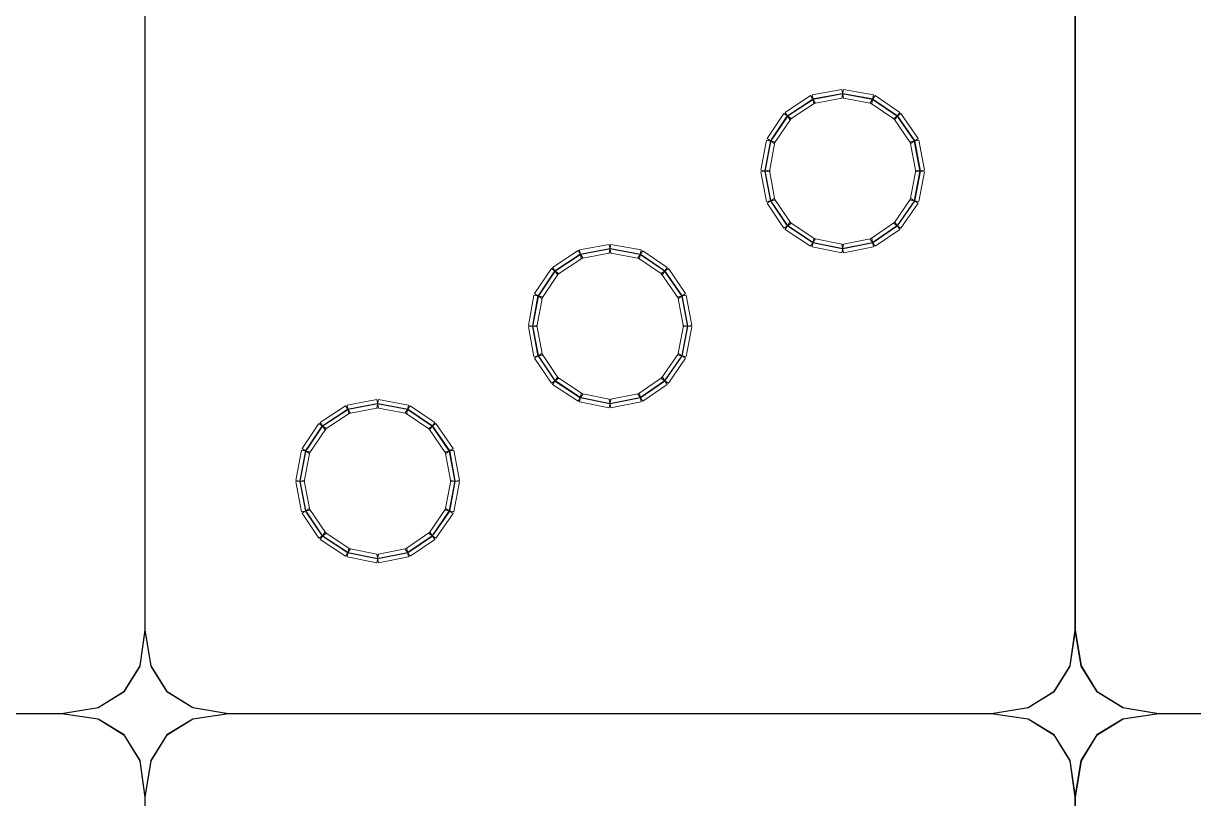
# Model space of a CAD drawing. Header units: millimetres. Extents: x -200 to 200, y -162 to 219.
# Drawn here: x -93.2 to -21.3, y 23.4 to 71 of the extents above; entities that cross this region are included whole.
import ezdxf

# ---------------------------------------------------------------- set-up
doc = ezdxf.new("R2010")
doc.units = ezdxf.units.MM
doc.header["$MEASUREMENT"] = 0

msp = doc.modelspace()

# ---------------------------------------------------------------- linework, layer by layer
at = {"color": 1, "lineweight": 5}
for points in [[(-85.6954, 33.7015), (-85.6954, 33.7015), (-85.7218, 33.7015), (-85.7218, 33.7015), (-85.7218, 33.7015), (-85.7218, 33.7015), (-85.7218, 118.6695), (-85.7218, 118.6695), (-85.7218, 118.6695), (-85.7218, 118.6695), (-85.6954, 118.6695), (-85.6954, 118.6695), (-85.6954, 118.6695), (-85.6954, 118.6695), (-85.6954, 33.7015), (-85.6954, 33.7015)], [(-28.5828, 118.6695), (-28.5828, 118.6695), (-28.5563, 118.6695), (-28.5563, 118.6695), (-28.5563, 118.6695), (-28.5563, 118.6695), (-28.5563, 33.7015), (-28.5563, 33.7015), (-28.5563, 33.7015), (-28.5563, 33.7015), (-28.5828, 33.7015), (-28.5828, 33.7015), (-28.5828, 33.7015), (-28.5828, 33.7015), (-28.5828, 118.6695), (-28.5828, 118.6695)], [(-85.7217, 33.7034), (-85.7217, 33.7034), (-85.6955, 33.6996), (-85.6955, 33.6996), (-85.6955, 33.6996), (-85.6955, 33.6996), (-86.013, 31.504), (-86.013, 31.504), (-86.013, 31.504), (-86.013, 31.504), (-86.0391, 31.5078), (-86.0391, 31.5078), (-86.0391, 31.5078), (-86.0391, 31.5078), (-85.7217, 33.7034), (-85.7217, 33.7034)], [(-85.3252, 31.5081), (-85.3252, 31.5081), (-85.3513, 31.5037), (-85.3513, 31.5037), (-85.3513, 31.5037), (-85.3513, 31.5037), (-85.7217, 33.6993), (-85.7217, 33.6993), (-85.7217, 33.6993), (-85.7217, 33.6993), (-85.6956, 33.7037), (-85.6956, 33.7037), (-85.6956, 33.7037), (-85.6956, 33.7037), (-85.3252, 31.5081), (-85.3252, 31.5081)], [(-28.5826, 33.7034), (-28.5826, 33.7034), (-28.5564, 33.6996), (-28.5564, 33.6996), (-28.5564, 33.6996), (-28.5564, 33.6996), (-28.8739, 31.504), (-28.8739, 31.504), (-28.8739, 31.504), (-28.8739, 31.504), (-28.9001, 31.5078), (-28.9001, 31.5078), (-28.9001, 31.5078), (-28.9001, 31.5078), (-28.5826, 33.7034), (-28.5826, 33.7034)], [(-28.1861, 31.5081), (-28.1861, 31.5081), (-28.2122, 31.5037), (-28.2122, 31.5037), (-28.2122, 31.5037), (-28.2122, 31.5037), (-28.5826, 33.6993), (-28.5826, 33.6993), (-28.5826, 33.6993), (-28.5826, 33.6993), (-28.5565, 33.7037), (-28.5565, 33.7037), (-28.5565, 33.7037), (-28.5565, 33.7037), (-28.1861, 31.5081), (-28.1861, 31.5081)], [(-86.0373, 31.5128), (-86.0373, 31.5128), (-86.0148, 31.4989), (-86.0148, 31.4989), (-86.0148, 31.4989), (-86.0148, 31.4989), (-86.9936, 29.9117), (-86.9936, 29.9117), (-86.9936, 29.9117), (-86.9936, 29.9117), (-87.0161, 29.9256), (-87.0161, 29.9256), (-87.0161, 29.9256), (-87.0161, 29.9256), (-86.0373, 31.5128), (-86.0373, 31.5128)], [(-84.3482, 29.9256), (-84.3482, 29.9256), (-84.3708, 29.9117), (-84.3708, 29.9117), (-84.3708, 29.9117), (-84.3708, 29.9117), (-85.3495, 31.4989), (-85.3495, 31.4989), (-85.3495, 31.4989), (-85.3495, 31.4989), (-85.327, 31.5128), (-85.327, 31.5128), (-85.327, 31.5128), (-85.327, 31.5128), (-84.3482, 29.9256), (-84.3482, 29.9256)], [(-28.8982, 31.5128), (-28.8982, 31.5128), (-28.8757, 31.4989), (-28.8757, 31.4989), (-28.8757, 31.4989), (-28.8757, 31.4989), (-29.8545, 29.9117), (-29.8545, 29.9117), (-29.8545, 29.9117), (-29.8545, 29.9117), (-29.877, 29.9256), (-29.877, 29.9256), (-29.877, 29.9256), (-29.877, 29.9256), (-28.8982, 31.5128), (-28.8982, 31.5128)], [(-27.2092, 29.9256), (-27.2092, 29.9256), (-27.2317, 29.9117), (-27.2317, 29.9117), (-27.2317, 29.9117), (-27.2317, 29.9117), (-28.2104, 31.4989), (-28.2104, 31.4989), (-28.2104, 31.4989), (-28.2104, 31.4989), (-28.1879, 31.5128), (-28.1879, 31.5128), (-28.1879, 31.5128), (-28.1879, 31.5128), (-27.2092, 29.9256), (-27.2092, 29.9256)], [(-87.0118, 29.9299), (-87.0118, 29.9299), (-86.9979, 29.9074), (-86.9979, 29.9074), (-86.9979, 29.9074), (-86.9979, 29.9074), (-88.5851, 28.9286), (-88.5851, 28.9286), (-88.5851, 28.9286), (-88.5851, 28.9286), (-88.599, 28.9512), (-88.599, 28.9512), (-88.599, 28.9512), (-88.599, 28.9512), (-87.0118, 29.9299), (-87.0118, 29.9299)], [(-82.7654, 28.9512), (-82.7654, 28.9512), (-82.7792, 28.9286), (-82.7792, 28.9286), (-82.7792, 28.9286), (-82.7792, 28.9286), (-84.3664, 29.9074), (-84.3664, 29.9074), (-84.3664, 29.9074), (-84.3664, 29.9074), (-84.3526, 29.9299), (-84.3526, 29.9299), (-84.3526, 29.9299), (-84.3526, 29.9299), (-82.7654, 28.9512), (-82.7654, 28.9512)], [(-29.8727, 29.9299), (-29.8727, 29.9299), (-29.8588, 29.9074), (-29.8588, 29.9074), (-29.8588, 29.9074), (-29.8588, 29.9074), (-31.446, 28.9286), (-31.446, 28.9286), (-31.446, 28.9286), (-31.446, 28.9286), (-31.4599, 28.9512), (-31.4599, 28.9512), (-31.4599, 28.9512), (-31.4599, 28.9512), (-29.8727, 29.9299), (-29.8727, 29.9299)], [(-25.6263, 28.9512), (-25.6263, 28.9512), (-25.6402, 28.9286), (-25.6402, 28.9286), (-25.6402, 28.9286), (-25.6402, 28.9286), (-27.2274, 29.9074), (-27.2274, 29.9074), (-27.2274, 29.9074), (-27.2274, 29.9074), (-27.2135, 29.9299), (-27.2135, 29.9299), (-27.2135, 29.9299), (-27.2135, 29.9299), (-25.6263, 28.9512), (-25.6263, 28.9512)], [(-88.5942, 28.953), (-88.5942, 28.953), (-88.5899, 28.9269), (-88.5899, 28.9269), (-88.5899, 28.9269), (-88.5899, 28.9269), (-90.8384, 28.5565), (-90.8384, 28.5565), (-90.8384, 28.5565), (-90.8384, 28.5565), (-90.8427, 28.5826), (-90.8427, 28.5826), (-90.8427, 28.5826), (-90.8427, 28.5826), (-88.5942, 28.953), (-88.5942, 28.953)], [(-80.5745, 28.5826), (-80.5745, 28.5826), (-80.5789, 28.5565), (-80.5789, 28.5565), (-80.5789, 28.5565), (-80.5789, 28.5565), (-82.7745, 28.9269), (-82.7745, 28.9269), (-82.7745, 28.9269), (-82.7745, 28.9269), (-82.7701, 28.9529), (-82.7701, 28.9529), (-82.7701, 28.9529), (-82.7701, 28.9529), (-80.5745, 28.5826), (-80.5745, 28.5826)], [(-31.4551, 28.953), (-31.4551, 28.953), (-31.4508, 28.9269), (-31.4508, 28.9269), (-31.4508, 28.9269), (-31.4508, 28.9269), (-33.6993, 28.5565), (-33.6993, 28.5565), (-33.6993, 28.5565), (-33.6993, 28.5565), (-33.7036, 28.5826), (-33.7036, 28.5826), (-33.7036, 28.5826), (-33.7036, 28.5826), (-31.4551, 28.953), (-31.4551, 28.953)], [(-23.4354, 28.5826), (-23.4354, 28.5826), (-23.4398, 28.5565), (-23.4398, 28.5565), (-23.4398, 28.5565), (-23.4398, 28.5565), (-25.6354, 28.9269), (-25.6354, 28.9269), (-25.6354, 28.9269), (-25.6354, 28.9269), (-25.631, 28.9529), (-25.631, 28.9529), (-25.631, 28.9529), (-25.631, 28.9529), (-23.4354, 28.5826), (-23.4354, 28.5826)], [(-137.7158, 28.5563), (-137.7158, 28.5563), (-137.7158, 28.5828), (-137.7158, 28.5828), (-137.7158, 28.5828), (-137.7158, 28.5828), (-90.8406, 28.5828), (-90.8406, 28.5828), (-90.8406, 28.5828), (-90.8406, 28.5828), (-90.8406, 28.5563), (-90.8406, 28.5563), (-90.8406, 28.5563), (-90.8406, 28.5563), (-137.7158, 28.5563), (-137.7158, 28.5563)], [(-90.8424, 28.5565), (-90.8424, 28.5565), (-90.8387, 28.5827), (-90.8387, 28.5827), (-90.8387, 28.5827), (-90.8387, 28.5827), (-88.5902, 28.2652), (-88.5902, 28.2652), (-88.5902, 28.2652), (-88.5902, 28.2652), (-88.5939, 28.239), (-88.5939, 28.239), (-88.5939, 28.239), (-88.5939, 28.239), (-90.8424, 28.5565), (-90.8424, 28.5565)], [(-88.599, 28.2409), (-88.599, 28.2409), (-88.5851, 28.2634), (-88.5851, 28.2634), (-88.5851, 28.2634), (-88.5851, 28.2634), (-86.9979, 27.2846), (-86.9979, 27.2846), (-86.9979, 27.2846), (-86.9979, 27.2846), (-87.0118, 27.2621), (-87.0118, 27.2621), (-87.0118, 27.2621), (-87.0118, 27.2621), (-88.599, 28.2409), (-88.599, 28.2409)], [(-84.3526, 27.2621), (-84.3526, 27.2621), (-84.3664, 27.2846), (-84.3664, 27.2846), (-84.3664, 27.2846), (-84.3664, 27.2846), (-82.7792, 28.2634), (-82.7792, 28.2634), (-82.7792, 28.2634), (-82.7792, 28.2634), (-82.7654, 28.2409), (-82.7654, 28.2409), (-82.7654, 28.2409), (-82.7654, 28.2409), (-84.3526, 27.2621), (-84.3526, 27.2621)], [(-82.7704, 28.239), (-82.7704, 28.239), (-82.7742, 28.2652), (-82.7742, 28.2652), (-82.7742, 28.2652), (-82.7742, 28.2652), (-80.5786, 28.5826), (-80.5786, 28.5826), (-80.5786, 28.5826), (-80.5786, 28.5826), (-80.5748, 28.5565), (-80.5748, 28.5565), (-80.5748, 28.5565), (-80.5748, 28.5565), (-82.7704, 28.239), (-82.7704, 28.239)], [(-33.7015, 28.5828), (-33.7015, 28.5828), (-33.7015, 28.5563), (-33.7015, 28.5563), (-33.7015, 28.5563), (-33.7015, 28.5563), (-80.5767, 28.5563), (-80.5767, 28.5563), (-80.5767, 28.5563), (-80.5767, 28.5563), (-80.5767, 28.5828), (-80.5767, 28.5828), (-80.5767, 28.5828), (-80.5767, 28.5828), (-33.7015, 28.5828), (-33.7015, 28.5828)], [(-33.7033, 28.5565), (-33.7033, 28.5565), (-33.6996, 28.5827), (-33.6996, 28.5827), (-33.6996, 28.5827), (-33.6996, 28.5827), (-31.4511, 28.2652), (-31.4511, 28.2652), (-31.4511, 28.2652), (-31.4511, 28.2652), (-31.4548, 28.239), (-31.4548, 28.239), (-31.4548, 28.239), (-31.4548, 28.239), (-33.7033, 28.5565), (-33.7033, 28.5565)], [(-31.4599, 28.2409), (-31.4599, 28.2409), (-31.446, 28.2634), (-31.446, 28.2634), (-31.446, 28.2634), (-31.446, 28.2634), (-29.8588, 27.2846), (-29.8588, 27.2846), (-29.8588, 27.2846), (-29.8588, 27.2846), (-29.8727, 27.2621), (-29.8727, 27.2621), (-29.8727, 27.2621), (-29.8727, 27.2621), (-31.4599, 28.2409), (-31.4599, 28.2409)], [(-27.2135, 27.2621), (-27.2135, 27.2621), (-27.2274, 27.2846), (-27.2274, 27.2846), (-27.2274, 27.2846), (-27.2274, 27.2846), (-25.6402, 28.2634), (-25.6402, 28.2634), (-25.6402, 28.2634), (-25.6402, 28.2634), (-25.6263, 28.2409), (-25.6263, 28.2409), (-25.6263, 28.2409), (-25.6263, 28.2409), (-27.2135, 27.2621), (-27.2135, 27.2621)], [(-25.6313, 28.239), (-25.6313, 28.239), (-25.6351, 28.2652), (-25.6351, 28.2652), (-25.6351, 28.2652), (-25.6351, 28.2652), (-23.4395, 28.5826), (-23.4395, 28.5826), (-23.4395, 28.5826), (-23.4395, 28.5826), (-23.4357, 28.5565), (-23.4357, 28.5565), (-23.4357, 28.5565), (-23.4357, 28.5565), (-25.6313, 28.239), (-25.6313, 28.239)], [(-23.4376, 28.5563), (-23.4376, 28.5563), (-23.4376, 28.5828), (-23.4376, 28.5828), (-23.4376, 28.5828), (-23.4376, 28.5828), (23.4376, 28.5828), (23.4376, 28.5828), (23.4376, 28.5828), (23.4376, 28.5828), (23.4376, 28.5563), (23.4376, 28.5563), (23.4376, 28.5563), (23.4376, 28.5563), (-23.4376, 28.5563), (-23.4376, 28.5563)], [(-87.0161, 27.2664), (-87.0161, 27.2664), (-86.9936, 27.2803), (-86.9936, 27.2803), (-86.9936, 27.2803), (-86.9936, 27.2803), (-86.0148, 25.6931), (-86.0148, 25.6931), (-86.0148, 25.6931), (-86.0148, 25.6931), (-86.0373, 25.6792), (-86.0373, 25.6792), (-86.0373, 25.6792), (-86.0373, 25.6792), (-87.0161, 27.2664), (-87.0161, 27.2664)], [(-85.327, 25.6792), (-85.327, 25.6792), (-85.3495, 25.6931), (-85.3495, 25.6931), (-85.3495, 25.6931), (-85.3495, 25.6931), (-84.3708, 27.2803), (-84.3708, 27.2803), (-84.3708, 27.2803), (-84.3708, 27.2803), (-84.3482, 27.2664), (-84.3482, 27.2664), (-84.3482, 27.2664), (-84.3482, 27.2664), (-85.327, 25.6792), (-85.327, 25.6792)], [(-29.877, 27.2664), (-29.877, 27.2664), (-29.8545, 27.2803), (-29.8545, 27.2803), (-29.8545, 27.2803), (-29.8545, 27.2803), (-28.8757, 25.6931), (-28.8757, 25.6931), (-28.8757, 25.6931), (-28.8757, 25.6931), (-28.8982, 25.6792), (-28.8982, 25.6792), (-28.8982, 25.6792), (-28.8982, 25.6792), (-29.877, 27.2664), (-29.877, 27.2664)], [(-28.1879, 25.6792), (-28.1879, 25.6792), (-28.2104, 25.6931), (-28.2104, 25.6931), (-28.2104, 25.6931), (-28.2104, 25.6931), (-27.2317, 27.2803), (-27.2317, 27.2803), (-27.2317, 27.2803), (-27.2317, 27.2803), (-27.2092, 27.2664), (-27.2092, 27.2664), (-27.2092, 27.2664), (-27.2092, 27.2664), (-28.1879, 25.6792), (-28.1879, 25.6792)], [(-86.0392, 25.6843), (-86.0392, 25.6843), (-86.013, 25.688), (-86.013, 25.688), (-86.013, 25.688), (-86.013, 25.688), (-85.6955, 23.4395), (-85.6955, 23.4395), (-85.6955, 23.4395), (-85.6955, 23.4395), (-85.7217, 23.4358), (-85.7217, 23.4358), (-85.7217, 23.4358), (-85.7217, 23.4358), (-86.0392, 25.6843), (-86.0392, 25.6843)], [(-85.6956, 23.4355), (-85.6956, 23.4355), (-85.7217, 23.4398), (-85.7217, 23.4398), (-85.7217, 23.4398), (-85.7217, 23.4398), (-85.3513, 25.6883), (-85.3513, 25.6883), (-85.3513, 25.6883), (-85.3513, 25.6883), (-85.3252, 25.684), (-85.3252, 25.684), (-85.3252, 25.684), (-85.3252, 25.684), (-85.6956, 23.4355), (-85.6956, 23.4355)], [(-28.9001, 25.6843), (-28.9001, 25.6843), (-28.8739, 25.688), (-28.8739, 25.688), (-28.8739, 25.688), (-28.8739, 25.688), (-28.5564, 23.4395), (-28.5564, 23.4395), (-28.5564, 23.4395), (-28.5564, 23.4395), (-28.5826, 23.4358), (-28.5826, 23.4358), (-28.5826, 23.4358), (-28.5826, 23.4358), (-28.9001, 25.6843), (-28.9001, 25.6843)], [(-28.5565, 23.4355), (-28.5565, 23.4355), (-28.5826, 23.4398), (-28.5826, 23.4398), (-28.5826, 23.4398), (-28.5826, 23.4398), (-28.2122, 25.6883), (-28.2122, 25.6883), (-28.2122, 25.6883), (-28.2122, 25.6883), (-28.1861, 25.684), (-28.1861, 25.684), (-28.1861, 25.684), (-28.1861, 25.684), (-28.5565, 23.4355), (-28.5565, 23.4355)], [(-85.7218, 23.4376), (-85.7218, 23.4376), (-85.6954, 23.4376), (-85.6954, 23.4376), (-85.6954, 23.4376), (-85.6954, 23.4376), (-85.6954, -61.5304), (-85.6954, -61.5304), (-85.6954, -61.5304), (-85.6954, -61.5304), (-85.7218, -61.5304), (-85.7218, -61.5304), (-85.7218, -61.5304), (-85.7218, -61.5304), (-85.7218, 23.4376), (-85.7218, 23.4376)], [(-28.5828, 23.4376), (-28.5828, 23.4376), (-28.5563, 23.4376), (-28.5563, 23.4376), (-28.5563, 23.4376), (-28.5563, 23.4376), (-28.5563, -61.5304), (-28.5563, -61.5304), (-28.5563, -61.5304), (-28.5563, -61.5304), (-28.5828, -61.5304), (-28.5828, -61.5304), (-28.5828, -61.5304), (-28.5828, -61.5304), (-28.5828, 23.4376), (-28.5828, 23.4376)]]:
    msp.add_open_spline(points, degree=3, knots=[0, 0, 0, 0, 0.25, 0.25, 0.25, 0.25, 0.5, 0.5, 0.5, 0.5, 0.75, 0.75, 0.75, 0.75, 1, 1, 1, 1], dxfattribs=at)
at = {"color": 4, "lineweight": 5}
for points in [[(-42.9033, 66.9223), (-42.9033, 66.9223), (-42.8053, 66.4023), (-42.8053, 66.4023), (-42.8053, 66.4023), (-42.8053, 66.4023), (-44.6306, 66.0584), (-44.6306, 66.0584), (-44.6306, 66.0584), (-44.6306, 66.0584), (-44.7286, 66.5784), (-44.7286, 66.5784), (-44.7286, 66.5784), (-44.7286, 66.5784), (-42.9033, 66.9223), (-42.9033, 66.9223)], [(-40.9543, 66.5785), (-40.9543, 66.5785), (-41.0509, 66.0583), (-41.0509, 66.0583), (-41.0509, 66.0583), (-41.0509, 66.0583), (-42.9026, 66.4022), (-42.9026, 66.4022), (-42.9026, 66.4022), (-42.9026, 66.4022), (-42.806, 66.9224), (-42.806, 66.9224), (-42.806, 66.9224), (-42.806, 66.9224), (-40.9543, 66.5785), (-40.9543, 66.5785)], [(-44.8255, 66.5391), (-44.8255, 66.5391), (-44.5337, 66.0977), (-44.5337, 66.0977), (-44.5337, 66.0977), (-44.5337, 66.0977), (-46.0945, 65.0661), (-46.0945, 65.0661), (-46.0945, 65.0661), (-46.0945, 65.0661), (-46.3862, 65.5074), (-46.3862, 65.5074), (-46.3862, 65.5074), (-46.3862, 65.5074), (-44.8255, 66.5391), (-44.8255, 66.5391)], [(-44.6869, 66.3294), (-44.6869, 66.3294), (-44.6723, 66.3074), (-44.6723, 66.3074), (-44.6723, 66.3074), (-44.6723, 66.3074), (-46.233, 65.2757), (-46.233, 65.2757), (-46.233, 65.2757), (-46.233, 65.2757), (-46.2476, 65.2978), (-46.2476, 65.2978), (-46.2476, 65.2978), (-46.2476, 65.2978), (-44.6869, 66.3294), (-44.6869, 66.3294)], [(-42.8568, 66.6753), (-42.8568, 66.6753), (-42.8519, 66.6493), (-42.8519, 66.6493), (-42.8519, 66.6493), (-42.8519, 66.6493), (-44.6771, 66.3054), (-44.6771, 66.3054), (-44.6771, 66.3054), (-44.6771, 66.3054), (-44.682, 66.3314), (-44.682, 66.3314), (-44.682, 66.3314), (-44.682, 66.3314), (-42.8568, 66.6753), (-42.8568, 66.6753)], [(-41.0002, 66.3314), (-41.0002, 66.3314), (-41.005, 66.3054), (-41.005, 66.3054), (-41.005, 66.3054), (-41.005, 66.3054), (-42.8567, 66.6493), (-42.8567, 66.6493), (-42.8567, 66.6493), (-42.8567, 66.6493), (-42.8519, 66.6753), (-42.8519, 66.6753), (-42.8519, 66.6753), (-42.8519, 66.6753), (-41.0002, 66.3314), (-41.0002, 66.3314)], [(-39.3454, 65.505), (-39.3454, 65.505), (-39.6441, 65.0684), (-39.6441, 65.0684), (-39.6441, 65.0684), (-39.6441, 65.0684), (-41.152, 66.1001), (-41.152, 66.1001), (-41.152, 66.1001), (-41.152, 66.1001), (-40.8532, 66.5367), (-40.8532, 66.5367), (-40.8532, 66.5367), (-40.8532, 66.5367), (-39.3454, 65.505), (-39.3454, 65.505)], [(-39.4873, 65.2976), (-39.4873, 65.2976), (-39.5022, 65.2758), (-39.5022, 65.2758), (-39.5022, 65.2758), (-39.5022, 65.2758), (-41.01, 66.3075), (-41.01, 66.3075), (-41.01, 66.3075), (-41.01, 66.3075), (-40.9951, 66.3293), (-40.9951, 66.3293), (-40.9951, 66.3293), (-40.9951, 66.3293), (-39.4873, 65.2976), (-39.4873, 65.2976)], [(-46.4598, 65.4343), (-46.4598, 65.4343), (-46.0208, 65.1391), (-46.0208, 65.1391), (-46.0208, 65.1391), (-46.0208, 65.1391), (-47.0525, 63.6048), (-47.0525, 63.6048), (-47.0525, 63.6048), (-47.0525, 63.6048), (-47.4915, 63.9), (-47.4915, 63.9), (-47.4915, 63.9), (-47.4915, 63.9), (-46.4598, 65.4343), (-46.4598, 65.4343)], [(-38.2188, 63.9026), (-38.2188, 63.9026), (-38.6544, 63.6023), (-38.6544, 63.6023), (-38.6544, 63.6023), (-38.6544, 63.6023), (-39.7125, 65.1365), (-39.7125, 65.1365), (-39.7125, 65.1365), (-39.7125, 65.1365), (-39.277, 65.4369), (-39.277, 65.4369), (-39.277, 65.4369), (-39.277, 65.4369), (-38.2188, 63.9026), (-38.2188, 63.9026)], [(-46.2513, 65.2941), (-46.2513, 65.2941), (-46.2294, 65.2793), (-46.2294, 65.2793), (-46.2294, 65.2793), (-46.2294, 65.2793), (-47.261, 63.7451), (-47.261, 63.7451), (-47.261, 63.7451), (-47.261, 63.7451), (-47.283, 63.7598), (-47.283, 63.7598), (-47.283, 63.7598), (-47.283, 63.7598), (-46.2513, 65.2941), (-46.2513, 65.2941)], [(-38.4257, 63.7599), (-38.4257, 63.7599), (-38.4475, 63.7449), (-38.4475, 63.7449), (-38.4475, 63.7449), (-38.4475, 63.7449), (-39.5056, 65.2792), (-39.5056, 65.2792), (-39.5056, 65.2792), (-39.5056, 65.2792), (-39.4839, 65.2942), (-39.4839, 65.2942), (-39.4839, 65.2942), (-39.4839, 65.2942), (-38.4257, 63.7599), (-38.4257, 63.7599)], [(-47.5321, 63.8007), (-47.5321, 63.8007), (-47.0119, 63.7041), (-47.0119, 63.7041), (-47.0119, 63.7041), (-47.0119, 63.7041), (-47.3558, 61.8524), (-47.3558, 61.8524), (-47.3558, 61.8524), (-47.3558, 61.8524), (-47.876, 61.949), (-47.876, 61.949), (-47.876, 61.949), (-47.876, 61.949), (-47.5321, 63.8007), (-47.5321, 63.8007)], [(-47.285, 63.7549), (-47.285, 63.7549), (-47.259, 63.75), (-47.259, 63.75), (-47.259, 63.75), (-47.259, 63.75), (-47.6029, 61.8983), (-47.6029, 61.8983), (-47.6029, 61.8983), (-47.6029, 61.8983), (-47.6289, 61.9031), (-47.6289, 61.9031), (-47.6289, 61.9031), (-47.6289, 61.9031), (-47.285, 63.7549), (-47.285, 63.7549)], [(-37.8326, 61.949), (-37.8326, 61.949), (-38.3528, 61.8524), (-38.3528, 61.8524), (-38.3528, 61.8524), (-38.3528, 61.8524), (-38.6967, 63.7041), (-38.6967, 63.7041), (-38.6967, 63.7041), (-38.6967, 63.7041), (-38.1765, 63.8007), (-38.1765, 63.8007), (-38.1765, 63.8007), (-38.1765, 63.8007), (-37.8326, 61.949), (-37.8326, 61.949)], [(-38.0797, 61.9031), (-38.0797, 61.9031), (-38.1057, 61.8983), (-38.1057, 61.8983), (-38.1057, 61.8983), (-38.1057, 61.8983), (-38.4496, 63.75), (-38.4496, 63.75), (-38.4496, 63.75), (-38.4496, 63.75), (-38.4236, 63.7549), (-38.4236, 63.7549), (-38.4236, 63.7549), (-38.4236, 63.7549), (-38.0797, 61.9031), (-38.0797, 61.9031)], [(-47.8759, 61.8517), (-47.8759, 61.8517), (-47.3559, 61.9497), (-47.3559, 61.9497), (-47.3559, 61.9497), (-47.3559, 61.9497), (-47.012, 60.1244), (-47.012, 60.1244), (-47.012, 60.1244), (-47.012, 60.1244), (-47.532, 60.0265), (-47.532, 60.0265), (-47.532, 60.0265), (-47.532, 60.0265), (-47.8759, 61.8517), (-47.8759, 61.8517)], [(-47.6289, 61.8983), (-47.6289, 61.8983), (-47.6029, 61.9032), (-47.6029, 61.9032), (-47.6029, 61.9032), (-47.6029, 61.9032), (-47.259, 60.0779), (-47.259, 60.0779), (-47.259, 60.0779), (-47.259, 60.0779), (-47.285, 60.073), (-47.285, 60.073), (-47.285, 60.073), (-47.285, 60.073), (-47.6289, 61.8983), (-47.6289, 61.8983)], [(-38.1766, 60.0265), (-38.1766, 60.0265), (-38.6966, 60.1244), (-38.6966, 60.1244), (-38.6966, 60.1244), (-38.6966, 60.1244), (-38.3527, 61.9497), (-38.3527, 61.9497), (-38.3527, 61.9497), (-38.3527, 61.9497), (-37.8328, 61.8517), (-37.8328, 61.8517), (-37.8328, 61.8517), (-37.8328, 61.8517), (-38.1766, 60.0265), (-38.1766, 60.0265)], [(-38.4236, 60.073), (-38.4236, 60.073), (-38.4496, 60.0779), (-38.4496, 60.0779), (-38.4496, 60.0779), (-38.4496, 60.0779), (-38.1057, 61.9032), (-38.1057, 61.9032), (-38.1057, 61.9032), (-38.1057, 61.9032), (-38.0797, 61.8983), (-38.0797, 61.8983), (-38.0797, 61.8983), (-38.0797, 61.8983), (-38.4236, 60.073), (-38.4236, 60.073)], [(-47.4915, 59.9278), (-47.4915, 59.9278), (-47.0525, 60.223), (-47.0525, 60.223), (-47.0525, 60.223), (-47.0525, 60.223), (-46.0208, 58.6887), (-46.0208, 58.6887), (-46.0208, 58.6887), (-46.0208, 58.6887), (-46.4598, 58.3935), (-46.4598, 58.3935), (-46.4598, 58.3935), (-46.4598, 58.3935), (-47.4915, 59.9278), (-47.4915, 59.9278)], [(-47.283, 60.068), (-47.283, 60.068), (-47.261, 60.0828), (-47.261, 60.0828), (-47.261, 60.0828), (-47.261, 60.0828), (-46.2294, 58.5485), (-46.2294, 58.5485), (-46.2294, 58.5485), (-46.2294, 58.5485), (-46.2513, 58.5338), (-46.2513, 58.5338), (-46.2513, 58.5338), (-46.2513, 58.5338), (-47.283, 60.068), (-47.283, 60.068)], [(-39.277, 58.391), (-39.277, 58.391), (-39.7125, 58.6913), (-39.7125, 58.6913), (-39.7125, 58.6913), (-39.7125, 58.6913), (-38.6544, 60.2256), (-38.6544, 60.2256), (-38.6544, 60.2256), (-38.6544, 60.2256), (-38.2188, 59.9252), (-38.2188, 59.9252), (-38.2188, 59.9252), (-38.2188, 59.9252), (-39.277, 58.391), (-39.277, 58.391)], [(-39.4839, 58.5336), (-39.4839, 58.5336), (-39.5056, 58.5486), (-39.5056, 58.5486), (-39.5056, 58.5486), (-39.5056, 58.5486), (-38.4475, 60.0829), (-38.4475, 60.0829), (-38.4475, 60.0829), (-38.4475, 60.0829), (-38.4257, 60.0679), (-38.4257, 60.0679), (-38.4257, 60.0679), (-38.4257, 60.0679), (-39.4839, 58.5336), (-39.4839, 58.5336)], [(-46.3862, 58.3205), (-46.3862, 58.3205), (-46.0945, 58.7618), (-46.0945, 58.7618), (-46.0945, 58.7618), (-46.0945, 58.7618), (-44.5337, 57.7301), (-44.5337, 57.7301), (-44.5337, 57.7301), (-44.5337, 57.7301), (-44.8255, 57.2888), (-44.8255, 57.2888), (-44.8255, 57.2888), (-44.8255, 57.2888), (-46.3862, 58.3205), (-46.3862, 58.3205)], [(-46.2476, 58.5301), (-46.2476, 58.5301), (-46.233, 58.5522), (-46.233, 58.5522), (-46.233, 58.5522), (-46.233, 58.5522), (-44.6723, 57.5205), (-44.6723, 57.5205), (-44.6723, 57.5205), (-44.6723, 57.5205), (-44.6869, 57.4984), (-44.6869, 57.4984), (-44.6869, 57.4984), (-44.6869, 57.4984), (-46.2476, 58.5301), (-46.2476, 58.5301)], [(-40.8532, 57.2911), (-40.8532, 57.2911), (-41.152, 57.7278), (-41.152, 57.7278), (-41.152, 57.7278), (-41.152, 57.7278), (-39.6441, 58.7595), (-39.6441, 58.7595), (-39.6441, 58.7595), (-39.6441, 58.7595), (-39.3454, 58.3228), (-39.3454, 58.3228), (-39.3454, 58.3228), (-39.3454, 58.3228), (-40.8532, 57.2911), (-40.8532, 57.2911)], [(-40.9951, 57.4985), (-40.9951, 57.4985), (-41.01, 57.5204), (-41.01, 57.5204), (-41.01, 57.5204), (-41.01, 57.5204), (-39.5022, 58.5521), (-39.5022, 58.5521), (-39.5022, 58.5521), (-39.5022, 58.5521), (-39.4873, 58.5302), (-39.4873, 58.5302), (-39.4873, 58.5302), (-39.4873, 58.5302), (-40.9951, 57.4985), (-40.9951, 57.4985)], [(-44.7322, 57.2502), (-44.7322, 57.2502), (-44.627, 57.7687), (-44.627, 57.7687), (-44.627, 57.7687), (-44.627, 57.7687), (-42.8017, 57.3984), (-42.8017, 57.3984), (-42.8017, 57.3984), (-42.8017, 57.3984), (-42.9069, 56.8799), (-42.9069, 56.8799), (-42.9069, 56.8799), (-42.9069, 56.8799), (-44.7322, 57.2502), (-44.7322, 57.2502)], [(-44.6822, 57.4965), (-44.6822, 57.4965), (-44.677, 57.5224), (-44.677, 57.5224), (-44.677, 57.5224), (-44.677, 57.5224), (-42.8517, 57.1521), (-42.8517, 57.1521), (-42.8517, 57.1521), (-42.8517, 57.1521), (-42.8569, 57.1261), (-42.8569, 57.1261), (-42.8569, 57.1261), (-42.8569, 57.1261), (-44.6822, 57.4965), (-44.6822, 57.4965)], [(-42.8024, 56.8797), (-42.8024, 56.8797), (-42.9062, 57.3985), (-42.9062, 57.3985), (-42.9062, 57.3985), (-42.9062, 57.3985), (-41.0545, 57.7689), (-41.0545, 57.7689), (-41.0545, 57.7689), (-41.0545, 57.7689), (-40.9507, 57.2501), (-40.9507, 57.2501), (-40.9507, 57.2501), (-40.9507, 57.2501), (-42.8024, 56.8797), (-42.8024, 56.8797)], [(-42.8517, 57.1261), (-42.8517, 57.1261), (-42.8569, 57.1521), (-42.8569, 57.1521), (-42.8569, 57.1521), (-42.8569, 57.1521), (-41.0052, 57.5224), (-41.0052, 57.5224), (-41.0052, 57.5224), (-41.0052, 57.5224), (-41, 57.4965), (-41, 57.4965), (-41, 57.4965), (-41, 57.4965), (-42.8517, 57.1261), (-42.8517, 57.1261)], [(-59.1102, 57.0159), (-59.1102, 57.0159), (-58.8185, 56.5745), (-58.8185, 56.5745), (-58.8185, 56.5745), (-58.8185, 56.5745), (-60.3792, 55.5429), (-60.3792, 55.5429), (-60.3792, 55.5429), (-60.3792, 55.5429), (-60.671, 55.9842), (-60.671, 55.9842), (-60.671, 55.9842), (-60.671, 55.9842), (-59.1102, 57.0159), (-59.1102, 57.0159)], [(-58.9716, 56.8063), (-58.9716, 56.8063), (-58.9571, 56.7842), (-58.9571, 56.7842), (-58.9571, 56.7842), (-58.9571, 56.7842), (-60.5178, 55.7525), (-60.5178, 55.7525), (-60.5178, 55.7525), (-60.5178, 55.7525), (-60.5324, 55.7746), (-60.5324, 55.7746), (-60.5324, 55.7746), (-60.5324, 55.7746), (-58.9716, 56.8063), (-58.9716, 56.8063)], [(-57.1881, 57.3991), (-57.1881, 57.3991), (-57.0901, 56.8792), (-57.0901, 56.8792), (-57.0901, 56.8792), (-57.0901, 56.8792), (-58.9154, 56.5353), (-58.9154, 56.5353), (-58.9154, 56.5353), (-58.9154, 56.5353), (-59.0133, 57.0552), (-59.0133, 57.0552), (-59.0133, 57.0552), (-59.0133, 57.0552), (-57.1881, 57.3991), (-57.1881, 57.3991)], [(-57.1415, 57.1521), (-57.1415, 57.1521), (-57.1366, 57.1261), (-57.1366, 57.1261), (-57.1366, 57.1261), (-57.1366, 57.1261), (-58.9619, 56.7822), (-58.9619, 56.7822), (-58.9619, 56.7822), (-58.9619, 56.7822), (-58.9668, 56.8082), (-58.9668, 56.8082), (-58.9668, 56.8082), (-58.9668, 56.8082), (-57.1415, 57.1521), (-57.1415, 57.1521)], [(-55.239, 57.0553), (-55.239, 57.0553), (-55.3357, 56.5351), (-55.3357, 56.5351), (-55.3357, 56.5351), (-55.3357, 56.5351), (-57.1874, 56.879), (-57.1874, 56.879), (-57.1874, 56.879), (-57.1874, 56.879), (-57.0908, 57.3992), (-57.0908, 57.3992), (-57.0908, 57.3992), (-57.0908, 57.3992), (-55.239, 57.0553), (-55.239, 57.0553)], [(-55.2849, 56.8082), (-55.2849, 56.8082), (-55.2898, 56.7822), (-55.2898, 56.7822), (-55.2898, 56.7822), (-55.2898, 56.7822), (-57.1415, 57.1261), (-57.1415, 57.1261), (-57.1415, 57.1261), (-57.1415, 57.1261), (-57.1367, 57.1521), (-57.1367, 57.1521), (-57.1367, 57.1521), (-57.1367, 57.1521), (-55.2849, 56.8082), (-55.2849, 56.8082)], [(-53.6301, 55.9819), (-53.6301, 55.9819), (-53.9289, 55.5452), (-53.9289, 55.5452), (-53.9289, 55.5452), (-53.9289, 55.5452), (-55.4367, 56.5769), (-55.4367, 56.5769), (-55.4367, 56.5769), (-55.4367, 56.5769), (-55.138, 57.0135), (-55.138, 57.0135), (-55.138, 57.0135), (-55.138, 57.0135), (-53.6301, 55.9819), (-53.6301, 55.9819)], [(-53.772, 55.7745), (-53.772, 55.7745), (-53.787, 55.7526), (-53.787, 55.7526), (-53.787, 55.7526), (-53.787, 55.7526), (-55.2948, 56.7843), (-55.2948, 56.7843), (-55.2948, 56.7843), (-55.2948, 56.7843), (-55.2799, 56.8061), (-55.2799, 56.8061), (-55.2799, 56.8061), (-55.2799, 56.8061), (-53.772, 55.7745), (-53.772, 55.7745)], [(-60.7446, 55.9112), (-60.7446, 55.9112), (-60.3056, 55.6159), (-60.3056, 55.6159), (-60.3056, 55.6159), (-60.3056, 55.6159), (-61.3373, 54.0816), (-61.3373, 54.0816), (-61.3373, 54.0816), (-61.3373, 54.0816), (-61.7763, 54.3769), (-61.7763, 54.3769), (-61.7763, 54.3769), (-61.7763, 54.3769), (-60.7446, 55.9112), (-60.7446, 55.9112)], [(-60.5361, 55.7709), (-60.5361, 55.7709), (-60.5141, 55.7562), (-60.5141, 55.7562), (-60.5141, 55.7562), (-60.5141, 55.7562), (-61.5458, 54.2219), (-61.5458, 54.2219), (-61.5458, 54.2219), (-61.5458, 54.2219), (-61.5678, 54.2366), (-61.5678, 54.2366), (-61.5678, 54.2366), (-61.5678, 54.2366), (-60.5361, 55.7709), (-60.5361, 55.7709)], [(-52.5036, 54.3794), (-52.5036, 54.3794), (-52.9391, 54.0791), (-52.9391, 54.0791), (-52.9391, 54.0791), (-52.9391, 54.0791), (-53.9973, 55.6134), (-53.9973, 55.6134), (-53.9973, 55.6134), (-53.9973, 55.6134), (-53.5617, 55.9137), (-53.5617, 55.9137), (-53.5617, 55.9137), (-53.5617, 55.9137), (-52.5036, 54.3794), (-52.5036, 54.3794)], [(-52.7105, 54.2368), (-52.7105, 54.2368), (-52.7323, 54.2217), (-52.7323, 54.2217), (-52.7323, 54.2217), (-52.7323, 54.2217), (-53.7904, 55.756), (-53.7904, 55.756), (-53.7904, 55.756), (-53.7904, 55.756), (-53.7686, 55.7711), (-53.7686, 55.7711), (-53.7686, 55.7711), (-53.7686, 55.7711), (-52.7105, 54.2368), (-52.7105, 54.2368)], [(-61.8169, 54.2776), (-61.8169, 54.2776), (-61.2967, 54.1809), (-61.2967, 54.1809), (-61.2967, 54.1809), (-61.2967, 54.1809), (-61.6406, 52.3292), (-61.6406, 52.3292), (-61.6406, 52.3292), (-61.6406, 52.3292), (-62.1608, 52.4258), (-62.1608, 52.4258), (-62.1608, 52.4258), (-62.1608, 52.4258), (-61.8169, 54.2776), (-61.8169, 54.2776)], [(-61.5698, 54.2317), (-61.5698, 54.2317), (-61.5438, 54.2268), (-61.5438, 54.2268), (-61.5438, 54.2268), (-61.5438, 54.2268), (-61.8877, 52.3751), (-61.8877, 52.3751), (-61.8877, 52.3751), (-61.8877, 52.3751), (-61.9137, 52.3799), (-61.9137, 52.3799), (-61.9137, 52.3799), (-61.9137, 52.3799), (-61.5698, 54.2317), (-61.5698, 54.2317)], [(-52.1174, 52.4258), (-52.1174, 52.4258), (-52.6376, 52.3292), (-52.6376, 52.3292), (-52.6376, 52.3292), (-52.6376, 52.3292), (-52.9815, 54.1809), (-52.9815, 54.1809), (-52.9815, 54.1809), (-52.9815, 54.1809), (-52.4613, 54.2776), (-52.4613, 54.2776), (-52.4613, 54.2776), (-52.4613, 54.2776), (-52.1174, 52.4258), (-52.1174, 52.4258)], [(-52.3645, 52.3799), (-52.3645, 52.3799), (-52.3905, 52.3751), (-52.3905, 52.3751), (-52.3905, 52.3751), (-52.3905, 52.3751), (-52.7344, 54.2268), (-52.7344, 54.2268), (-52.7344, 54.2268), (-52.7344, 54.2268), (-52.7084, 54.2317), (-52.7084, 54.2317), (-52.7084, 54.2317), (-52.7084, 54.2317), (-52.3645, 52.3799), (-52.3645, 52.3799)], [(-62.1606, 52.3285), (-62.1606, 52.3285), (-61.6407, 52.4265), (-61.6407, 52.4265), (-61.6407, 52.4265), (-61.6407, 52.4265), (-61.2968, 50.6012), (-61.2968, 50.6012), (-61.2968, 50.6012), (-61.2968, 50.6012), (-61.8167, 50.5033), (-61.8167, 50.5033), (-61.8167, 50.5033), (-61.8167, 50.5033), (-62.1606, 52.3285), (-62.1606, 52.3285)], [(-61.9137, 52.3751), (-61.9137, 52.3751), (-61.8877, 52.38), (-61.8877, 52.38), (-61.8877, 52.38), (-61.8877, 52.38), (-61.5438, 50.5547), (-61.5438, 50.5547), (-61.5438, 50.5547), (-61.5438, 50.5547), (-61.5698, 50.5498), (-61.5698, 50.5498), (-61.5698, 50.5498), (-61.5698, 50.5498), (-61.9137, 52.3751), (-61.9137, 52.3751)], [(-52.4614, 50.5033), (-52.4614, 50.5033), (-52.9813, 50.6012), (-52.9813, 50.6012), (-52.9813, 50.6012), (-52.9813, 50.6012), (-52.6374, 52.4265), (-52.6374, 52.4265), (-52.6374, 52.4265), (-52.6374, 52.4265), (-52.1175, 52.3285), (-52.1175, 52.3285), (-52.1175, 52.3285), (-52.1175, 52.3285), (-52.4614, 50.5033), (-52.4614, 50.5033)], [(-52.7084, 50.5498), (-52.7084, 50.5498), (-52.7344, 50.5547), (-52.7344, 50.5547), (-52.7344, 50.5547), (-52.7344, 50.5547), (-52.3905, 52.38), (-52.3905, 52.38), (-52.3905, 52.38), (-52.3905, 52.38), (-52.3645, 52.3751), (-52.3645, 52.3751), (-52.3645, 52.3751), (-52.3645, 52.3751), (-52.7084, 50.5498), (-52.7084, 50.5498)], [(-61.7763, 50.4046), (-61.7763, 50.4046), (-61.3373, 50.6999), (-61.3373, 50.6999), (-61.3373, 50.6999), (-61.3373, 50.6999), (-60.3056, 49.1656), (-60.3056, 49.1656), (-60.3056, 49.1656), (-60.3056, 49.1656), (-60.7446, 48.8703), (-60.7446, 48.8703), (-60.7446, 48.8703), (-60.7446, 48.8703), (-61.7763, 50.4046), (-61.7763, 50.4046)], [(-61.5678, 50.5449), (-61.5678, 50.5449), (-61.5458, 50.5596), (-61.5458, 50.5596), (-61.5458, 50.5596), (-61.5458, 50.5596), (-60.5141, 49.0253), (-60.5141, 49.0253), (-60.5141, 49.0253), (-60.5141, 49.0253), (-60.5361, 49.0106), (-60.5361, 49.0106), (-60.5361, 49.0106), (-60.5361, 49.0106), (-61.5678, 50.5449), (-61.5678, 50.5449)], [(-53.5617, 48.8678), (-53.5617, 48.8678), (-53.9973, 49.1681), (-53.9973, 49.1681), (-53.9973, 49.1681), (-53.9973, 49.1681), (-52.9391, 50.7024), (-52.9391, 50.7024), (-52.9391, 50.7024), (-52.9391, 50.7024), (-52.5036, 50.4021), (-52.5036, 50.4021), (-52.5036, 50.4021), (-52.5036, 50.4021), (-53.5617, 48.8678), (-53.5617, 48.8678)], [(-53.7686, 49.0104), (-53.7686, 49.0104), (-53.7904, 49.0255), (-53.7904, 49.0255), (-53.7904, 49.0255), (-53.7904, 49.0255), (-52.7323, 50.5598), (-52.7323, 50.5598), (-52.7323, 50.5598), (-52.7323, 50.5598), (-52.7105, 50.5447), (-52.7105, 50.5447), (-52.7105, 50.5447), (-52.7105, 50.5447), (-53.7686, 49.0104), (-53.7686, 49.0104)], [(-60.671, 48.7973), (-60.671, 48.7973), (-60.3792, 49.2386), (-60.3792, 49.2386), (-60.3792, 49.2386), (-60.3792, 49.2386), (-58.8185, 48.207), (-58.8185, 48.207), (-58.8185, 48.207), (-58.8185, 48.207), (-59.1102, 47.7656), (-59.1102, 47.7656), (-59.1102, 47.7656), (-59.1102, 47.7656), (-60.671, 48.7973), (-60.671, 48.7973)], [(-60.5324, 49.0069), (-60.5324, 49.0069), (-60.5178, 49.029), (-60.5178, 49.029), (-60.5178, 49.029), (-60.5178, 49.029), (-58.9571, 47.9973), (-58.9571, 47.9973), (-58.9571, 47.9973), (-58.9571, 47.9973), (-58.9716, 47.9752), (-58.9716, 47.9752), (-58.9716, 47.9752), (-58.9716, 47.9752), (-60.5324, 49.0069), (-60.5324, 49.0069)], [(-55.138, 47.768), (-55.138, 47.768), (-55.4367, 48.2046), (-55.4367, 48.2046), (-55.4367, 48.2046), (-55.4367, 48.2046), (-53.9289, 49.2363), (-53.9289, 49.2363), (-53.9289, 49.2363), (-53.9289, 49.2363), (-53.6301, 48.7996), (-53.6301, 48.7996), (-53.6301, 48.7996), (-53.6301, 48.7996), (-55.138, 47.768), (-55.138, 47.768)], [(-55.2799, 47.9754), (-55.2799, 47.9754), (-55.2948, 47.9972), (-55.2948, 47.9972), (-55.2948, 47.9972), (-55.2948, 47.9972), (-53.787, 49.0289), (-53.787, 49.0289), (-53.787, 49.0289), (-53.787, 49.0289), (-53.772, 49.007), (-53.772, 49.007), (-53.772, 49.007), (-53.772, 49.007), (-55.2799, 47.9754), (-55.2799, 47.9754)], [(-59.017, 47.727), (-59.017, 47.727), (-58.9118, 48.2455), (-58.9118, 48.2455), (-58.9118, 48.2455), (-58.9118, 48.2455), (-57.0865, 47.8752), (-57.0865, 47.8752), (-57.0865, 47.8752), (-57.0865, 47.8752), (-57.1917, 47.3567), (-57.1917, 47.3567), (-57.1917, 47.3567), (-57.1917, 47.3567), (-59.017, 47.727), (-59.017, 47.727)], [(-57.0872, 47.3565), (-57.0872, 47.3565), (-57.191, 47.8753), (-57.191, 47.8753), (-57.191, 47.8753), (-57.191, 47.8753), (-55.3392, 48.2457), (-55.3392, 48.2457), (-55.3392, 48.2457), (-55.3392, 48.2457), (-55.2355, 47.7269), (-55.2355, 47.7269), (-55.2355, 47.7269), (-55.2355, 47.7269), (-57.0872, 47.3565), (-57.0872, 47.3565)], [(-73.395, 47.4927), (-73.395, 47.4927), (-73.1033, 47.0514), (-73.1033, 47.0514), (-73.1033, 47.0514), (-73.1033, 47.0514), (-74.664, 46.0197), (-74.664, 46.0197), (-74.664, 46.0197), (-74.664, 46.0197), (-74.9557, 46.461), (-74.9557, 46.461), (-74.9557, 46.461), (-74.9557, 46.461), (-73.395, 47.4927), (-73.395, 47.4927)], [(-71.4728, 47.8759), (-71.4728, 47.8759), (-71.3749, 47.356), (-71.3749, 47.356), (-71.3749, 47.356), (-71.3749, 47.356), (-73.2001, 47.0121), (-73.2001, 47.0121), (-73.2001, 47.0121), (-73.2001, 47.0121), (-73.2981, 47.532), (-73.2981, 47.532), (-73.2981, 47.532), (-73.2981, 47.532), (-71.4728, 47.8759), (-71.4728, 47.8759)], [(-71.4263, 47.6289), (-71.4263, 47.6289), (-71.4214, 47.6029), (-71.4214, 47.6029), (-71.4214, 47.6029), (-71.4214, 47.6029), (-73.2467, 47.259), (-73.2467, 47.259), (-73.2467, 47.259), (-73.2467, 47.259), (-73.2516, 47.285), (-73.2516, 47.285), (-73.2516, 47.285), (-73.2516, 47.285), (-71.4263, 47.6289), (-71.4263, 47.6289)], [(-69.5238, 47.5321), (-69.5238, 47.5321), (-69.6204, 47.0119), (-69.6204, 47.0119), (-69.6204, 47.0119), (-69.6204, 47.0119), (-71.4721, 47.3558), (-71.4721, 47.3558), (-71.4721, 47.3558), (-71.4721, 47.3558), (-71.3755, 47.876), (-71.3755, 47.876), (-71.3755, 47.876), (-71.3755, 47.876), (-69.5238, 47.5321), (-69.5238, 47.5321)], [(-69.5697, 47.285), (-69.5697, 47.285), (-69.5745, 47.259), (-69.5745, 47.259), (-69.5745, 47.259), (-69.5745, 47.259), (-71.4263, 47.6029), (-71.4263, 47.6029), (-71.4263, 47.6029), (-71.4263, 47.6029), (-71.4214, 47.6289), (-71.4214, 47.6289), (-71.4214, 47.6289), (-71.4214, 47.6289), (-69.5697, 47.285), (-69.5697, 47.285)], [(-67.9149, 46.4587), (-67.9149, 46.4587), (-68.2137, 46.022), (-68.2137, 46.022), (-68.2137, 46.022), (-68.2137, 46.022), (-69.7215, 47.0537), (-69.7215, 47.0537), (-69.7215, 47.0537), (-69.7215, 47.0537), (-69.4227, 47.4904), (-69.4227, 47.4904), (-69.4227, 47.4904), (-69.4227, 47.4904), (-67.9149, 46.4587), (-67.9149, 46.4587)], [(-58.967, 47.9733), (-58.967, 47.9733), (-58.9617, 47.9992), (-58.9617, 47.9992), (-58.9617, 47.9992), (-58.9617, 47.9992), (-57.1364, 47.6289), (-57.1364, 47.6289), (-57.1364, 47.6289), (-57.1364, 47.6289), (-57.1417, 47.603), (-57.1417, 47.603), (-57.1417, 47.603), (-57.1417, 47.603), (-58.967, 47.9733), (-58.967, 47.9733)], [(-57.1365, 47.603), (-57.1365, 47.603), (-57.1417, 47.6289), (-57.1417, 47.6289), (-57.1417, 47.6289), (-57.1417, 47.6289), (-55.2899, 47.9992), (-55.2899, 47.9992), (-55.2899, 47.9992), (-55.2899, 47.9992), (-55.2848, 47.9733), (-55.2848, 47.9733), (-55.2848, 47.9733), (-55.2848, 47.9733), (-57.1365, 47.603), (-57.1365, 47.603)], [(-73.2564, 47.2831), (-73.2564, 47.2831), (-73.2418, 47.261), (-73.2418, 47.261), (-73.2418, 47.261), (-73.2418, 47.261), (-74.8026, 46.2293), (-74.8026, 46.2293), (-74.8026, 46.2293), (-74.8026, 46.2293), (-74.8172, 46.2514), (-74.8172, 46.2514), (-74.8172, 46.2514), (-74.8172, 46.2514), (-73.2564, 47.2831), (-73.2564, 47.2831)], [(-68.0568, 46.2513), (-68.0568, 46.2513), (-68.0717, 46.2294), (-68.0717, 46.2294), (-68.0717, 46.2294), (-68.0717, 46.2294), (-69.5796, 47.2611), (-69.5796, 47.2611), (-69.5796, 47.2611), (-69.5796, 47.2611), (-69.5646, 47.283), (-69.5646, 47.283), (-69.5646, 47.283), (-69.5646, 47.283), (-68.0568, 46.2513), (-68.0568, 46.2513)], [(-75.0294, 46.388), (-75.0294, 46.388), (-74.5903, 46.0927), (-74.5903, 46.0927), (-74.5903, 46.0927), (-74.5903, 46.0927), (-75.622, 44.5585), (-75.622, 44.5585), (-75.622, 44.5585), (-75.622, 44.5585), (-76.0611, 44.8537), (-76.0611, 44.8537), (-76.0611, 44.8537), (-76.0611, 44.8537), (-75.0294, 46.388), (-75.0294, 46.388)], [(-74.8208, 46.2477), (-74.8208, 46.2477), (-74.7989, 46.233), (-74.7989, 46.233), (-74.7989, 46.233), (-74.7989, 46.233), (-75.8306, 44.6987), (-75.8306, 44.6987), (-75.8306, 44.6987), (-75.8306, 44.6987), (-75.8525, 44.7134), (-75.8525, 44.7134), (-75.8525, 44.7134), (-75.8525, 44.7134), (-74.8208, 46.2477), (-74.8208, 46.2477)], [(-66.7884, 44.8562), (-66.7884, 44.8562), (-67.2239, 44.5559), (-67.2239, 44.5559), (-67.2239, 44.5559), (-67.2239, 44.5559), (-68.282, 46.0902), (-68.282, 46.0902), (-68.282, 46.0902), (-68.282, 46.0902), (-67.8465, 46.3905), (-67.8465, 46.3905), (-67.8465, 46.3905), (-67.8465, 46.3905), (-66.7884, 44.8562), (-66.7884, 44.8562)], [(-66.9953, 44.7136), (-66.9953, 44.7136), (-67.017, 44.6986), (-67.017, 44.6986), (-67.017, 44.6986), (-67.017, 44.6986), (-68.0752, 46.2328), (-68.0752, 46.2328), (-68.0752, 46.2328), (-68.0752, 46.2328), (-68.0534, 46.2479), (-68.0534, 46.2479), (-68.0534, 46.2479), (-68.0534, 46.2479), (-66.9953, 44.7136), (-66.9953, 44.7136)], [(-76.1016, 44.7544), (-76.1016, 44.7544), (-75.5815, 44.6578), (-75.5815, 44.6578), (-75.5815, 44.6578), (-75.5815, 44.6578), (-75.9254, 42.806), (-75.9254, 42.806), (-75.9254, 42.806), (-75.9254, 42.806), (-76.4455, 42.9026), (-76.4455, 42.9026), (-76.4455, 42.9026), (-76.4455, 42.9026), (-76.1016, 44.7544), (-76.1016, 44.7544)], [(-75.8545, 44.7085), (-75.8545, 44.7085), (-75.8285, 44.7037), (-75.8285, 44.7037), (-75.8285, 44.7037), (-75.8285, 44.7037), (-76.1724, 42.8519), (-76.1724, 42.8519), (-76.1724, 42.8519), (-76.1724, 42.8519), (-76.1984, 42.8567), (-76.1984, 42.8567), (-76.1984, 42.8567), (-76.1984, 42.8567), (-75.8545, 44.7085), (-75.8545, 44.7085)], [(-66.4022, 42.9026), (-66.4022, 42.9026), (-66.9223, 42.806), (-66.9223, 42.806), (-66.9223, 42.806), (-66.9223, 42.806), (-67.2662, 44.6578), (-67.2662, 44.6578), (-67.2662, 44.6578), (-67.2662, 44.6578), (-66.7461, 44.7544), (-66.7461, 44.7544), (-66.7461, 44.7544), (-66.7461, 44.7544), (-66.4022, 42.9026), (-66.4022, 42.9026)], [(-66.6493, 42.8567), (-66.6493, 42.8567), (-66.6753, 42.8519), (-66.6753, 42.8519), (-66.6753, 42.8519), (-66.6753, 42.8519), (-67.0192, 44.7037), (-67.0192, 44.7037), (-67.0192, 44.7037), (-67.0192, 44.7037), (-66.9931, 44.7085), (-66.9931, 44.7085), (-66.9931, 44.7085), (-66.9931, 44.7085), (-66.6493, 42.8567), (-66.6493, 42.8567)], [(-76.4454, 42.8054), (-76.4454, 42.8054), (-75.9255, 42.9033), (-75.9255, 42.9033), (-75.9255, 42.9033), (-75.9255, 42.9033), (-75.5816, 41.078), (-75.5816, 41.078), (-75.5816, 41.078), (-75.5816, 41.078), (-76.1015, 40.9801), (-76.1015, 40.9801), (-76.1015, 40.9801), (-76.1015, 40.9801), (-76.4454, 42.8054), (-76.4454, 42.8054)], [(-76.1984, 42.8519), (-76.1984, 42.8519), (-76.1724, 42.8568), (-76.1724, 42.8568), (-76.1724, 42.8568), (-76.1724, 42.8568), (-75.8285, 41.0315), (-75.8285, 41.0315), (-75.8285, 41.0315), (-75.8285, 41.0315), (-75.8545, 41.0266), (-75.8545, 41.0266), (-75.8545, 41.0266), (-75.8545, 41.0266), (-76.1984, 42.8519), (-76.1984, 42.8519)], [(-66.7462, 40.9801), (-66.7462, 40.9801), (-67.2661, 41.078), (-67.2661, 41.078), (-67.2661, 41.078), (-67.2661, 41.078), (-66.9222, 42.9033), (-66.9222, 42.9033), (-66.9222, 42.9033), (-66.9222, 42.9033), (-66.4023, 42.8054), (-66.4023, 42.8054), (-66.4023, 42.8054), (-66.4023, 42.8054), (-66.7462, 40.9801), (-66.7462, 40.9801)], [(-66.9932, 41.0266), (-66.9932, 41.0266), (-67.0191, 41.0315), (-67.0191, 41.0315), (-67.0191, 41.0315), (-67.0191, 41.0315), (-66.6753, 42.8568), (-66.6753, 42.8568), (-66.6753, 42.8568), (-66.6753, 42.8568), (-66.6493, 42.8519), (-66.6493, 42.8519), (-66.6493, 42.8519), (-66.6493, 42.8519), (-66.9932, 41.0266), (-66.9932, 41.0266)], [(-76.0611, 40.8814), (-76.0611, 40.8814), (-75.622, 41.1767), (-75.622, 41.1767), (-75.622, 41.1767), (-75.622, 41.1767), (-74.5903, 39.6424), (-74.5903, 39.6424), (-74.5903, 39.6424), (-74.5903, 39.6424), (-75.0294, 39.3472), (-75.0294, 39.3472), (-75.0294, 39.3472), (-75.0294, 39.3472), (-76.0611, 40.8814), (-76.0611, 40.8814)], [(-75.8525, 41.0217), (-75.8525, 41.0217), (-75.8306, 41.0364), (-75.8306, 41.0364), (-75.8306, 41.0364), (-75.8306, 41.0364), (-74.7989, 39.5021), (-74.7989, 39.5021), (-74.7989, 39.5021), (-74.7989, 39.5021), (-74.8208, 39.4874), (-74.8208, 39.4874), (-74.8208, 39.4874), (-74.8208, 39.4874), (-75.8525, 41.0217), (-75.8525, 41.0217)], [(-67.8465, 39.3446), (-67.8465, 39.3446), (-68.282, 39.645), (-68.282, 39.645), (-68.282, 39.645), (-68.282, 39.645), (-67.2239, 41.1792), (-67.2239, 41.1792), (-67.2239, 41.1792), (-67.2239, 41.1792), (-66.7884, 40.8789), (-66.7884, 40.8789), (-66.7884, 40.8789), (-66.7884, 40.8789), (-67.8465, 39.3446), (-67.8465, 39.3446)], [(-68.0534, 39.4873), (-68.0534, 39.4873), (-68.0752, 39.5023), (-68.0752, 39.5023), (-68.0752, 39.5023), (-68.0752, 39.5023), (-67.017, 41.0366), (-67.017, 41.0366), (-67.017, 41.0366), (-67.017, 41.0366), (-66.9953, 41.0215), (-66.9953, 41.0215), (-66.9953, 41.0215), (-66.9953, 41.0215), (-68.0534, 39.4873), (-68.0534, 39.4873)], [(-74.9557, 39.2741), (-74.9557, 39.2741), (-74.664, 39.7154), (-74.664, 39.7154), (-74.664, 39.7154), (-74.664, 39.7154), (-73.1033, 38.6838), (-73.1033, 38.6838), (-73.1033, 38.6838), (-73.1033, 38.6838), (-73.395, 38.2424), (-73.395, 38.2424), (-73.395, 38.2424), (-73.395, 38.2424), (-74.9557, 39.2741), (-74.9557, 39.2741)], [(-69.4227, 38.2448), (-69.4227, 38.2448), (-69.7215, 38.6814), (-69.7215, 38.6814), (-69.7215, 38.6814), (-69.7215, 38.6814), (-68.2137, 39.7131), (-68.2137, 39.7131), (-68.2137, 39.7131), (-68.2137, 39.7131), (-67.9149, 39.2764), (-67.9149, 39.2764), (-67.9149, 39.2764), (-67.9149, 39.2764), (-69.4227, 38.2448), (-69.4227, 38.2448)], [(-74.8172, 39.4837), (-74.8172, 39.4837), (-74.8026, 39.5058), (-74.8026, 39.5058), (-74.8026, 39.5058), (-74.8026, 39.5058), (-73.2418, 38.4741), (-73.2418, 38.4741), (-73.2418, 38.4741), (-73.2418, 38.4741), (-73.2564, 38.4521), (-73.2564, 38.4521), (-73.2564, 38.4521), (-73.2564, 38.4521), (-74.8172, 39.4837), (-74.8172, 39.4837)], [(-69.5646, 38.4522), (-69.5646, 38.4522), (-69.5796, 38.474), (-69.5796, 38.474), (-69.5796, 38.474), (-69.5796, 38.474), (-68.0717, 39.5057), (-68.0717, 39.5057), (-68.0717, 39.5057), (-68.0717, 39.5057), (-68.0568, 39.4839), (-68.0568, 39.4839), (-68.0568, 39.4839), (-68.0568, 39.4839), (-69.5646, 38.4522), (-69.5646, 38.4522)], [(-73.3017, 38.2038), (-73.3017, 38.2038), (-73.1965, 38.7223), (-73.1965, 38.7223), (-73.1965, 38.7223), (-73.1965, 38.7223), (-71.3712, 38.352), (-71.3712, 38.352), (-71.3712, 38.352), (-71.3712, 38.352), (-71.4764, 37.8335), (-71.4764, 37.8335), (-71.4764, 37.8335), (-71.4764, 37.8335), (-73.3017, 38.2038), (-73.3017, 38.2038)], [(-73.2518, 38.4501), (-73.2518, 38.4501), (-73.2465, 38.4761), (-73.2465, 38.4761), (-73.2465, 38.4761), (-73.2465, 38.4761), (-71.4212, 38.1057), (-71.4212, 38.1057), (-71.4212, 38.1057), (-71.4212, 38.1057), (-71.4265, 38.0798), (-71.4265, 38.0798), (-71.4265, 38.0798), (-71.4265, 38.0798), (-73.2518, 38.4501), (-73.2518, 38.4501)], [(-71.372, 37.8333), (-71.372, 37.8333), (-71.4757, 38.3521), (-71.4757, 38.3521), (-71.4757, 38.3521), (-71.4757, 38.3521), (-69.624, 38.7225), (-69.624, 38.7225), (-69.624, 38.7225), (-69.624, 38.7225), (-69.5202, 38.2037), (-69.5202, 38.2037), (-69.5202, 38.2037), (-69.5202, 38.2037), (-71.372, 37.8333), (-71.372, 37.8333)], [(-71.4213, 38.0798), (-71.4213, 38.0798), (-71.4264, 38.1057), (-71.4264, 38.1057), (-71.4264, 38.1057), (-71.4264, 38.1057), (-69.5747, 38.4761), (-69.5747, 38.4761), (-69.5747, 38.4761), (-69.5747, 38.4761), (-69.5695, 38.4501), (-69.5695, 38.4501), (-69.5695, 38.4501), (-69.5695, 38.4501), (-71.4213, 38.0798), (-71.4213, 38.0798)]]:
    msp.add_open_spline(points, degree=3, knots=[0, 0, 0, 0, 0.25, 0.25, 0.25, 0.25, 0.5, 0.5, 0.5, 0.5, 0.75, 0.75, 0.75, 0.75, 1, 1, 1, 1], dxfattribs=at)

doc.saveas('drawing.dxf')
